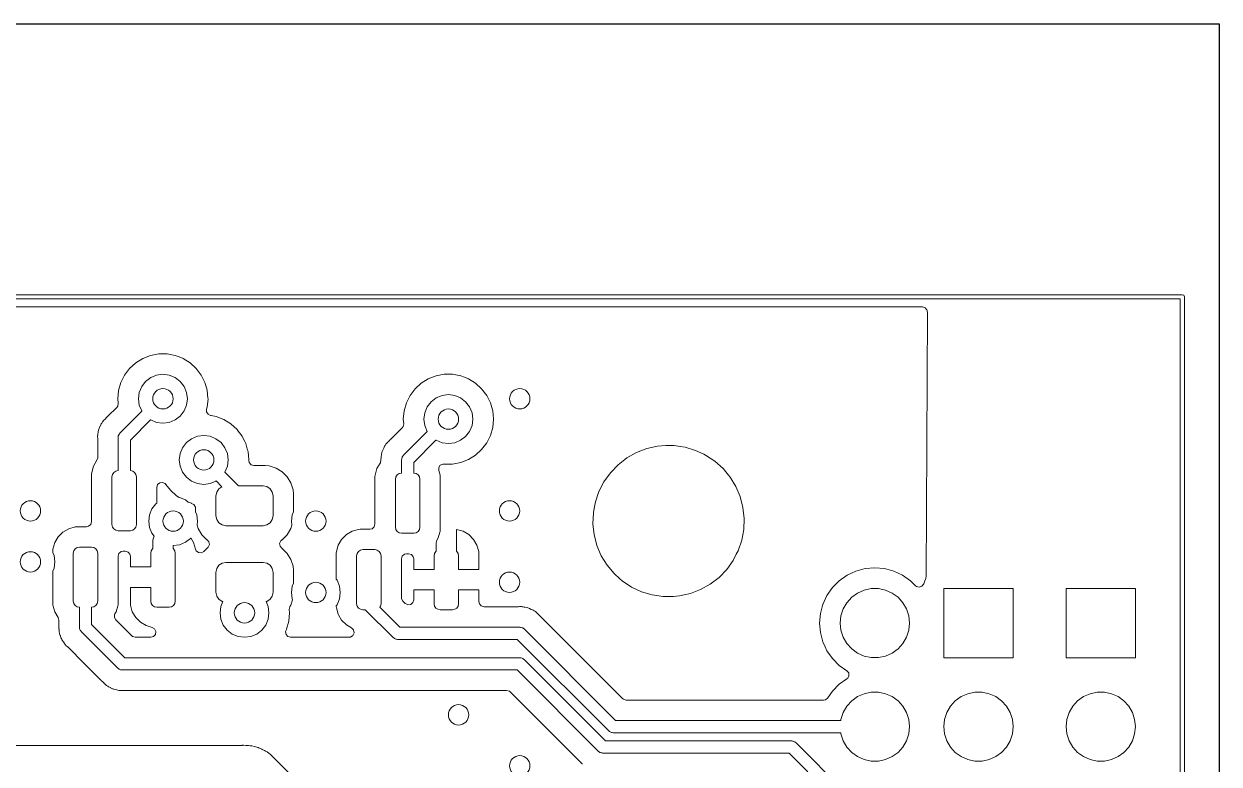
# Model space of a CAD drawing. Header units: millimetres. Extents: x 0 to 594, y 0 to 420.
# Drawn here: x 217.8 to 276.4, y 276.6 to 312.9 of the extents above; entities that cross this region are included whole.
import ezdxf

# ---------------------------------------------------------------- set-up
doc = ezdxf.new("R2010")
doc.units = ezdxf.units.MM
doc.linetypes.add('K5LT32768', pattern=[0])
picture_1 = doc.add_image_def('image1.png', size_in_pixel=(1000, 1000))

msp = doc.modelspace()

# ---------------------------------------------------------------- linework, layer by layer
at = {"color": 7, "linetype": 'K5LT32768', "lineweight": 18}
for p, q in [((104.6, 299.659), (274.6, 299.659)), ((274.6, 299.659), (274.67, 299.63)), ((274.67, 299.63), (274.7, 299.559)), ((274.5, 299.459), (104.7, 299.459)), ((145.348, 299.059), (261.851, 299.059)), ((261.851, 299.059), (261.985, 299.019)), ((261.985, 299.019), (262.076, 298.914)), ((274.5, 171.659), (274.5, 299.459)), ((274.7, 299.559), (274.7, 171.559)), ((262.099, 298.81), (262.039, 285.855)), ((262.076, 298.914), (262.099, 298.81)), ((223.995, 296.685), (223.615, 296.538)), ((224.396, 296.76), (223.995, 296.685)), ((224.804, 296.76), (224.396, 296.76)), ((225.205, 296.685), (224.804, 296.76)), ((225.395, 296.611), (225.205, 296.685)), ((223.268, 296.323), (222.966, 296.048)), ((223.614, 296.538), (223.268, 296.323)), ((225.585, 296.538), (225.395, 296.611)), ((225.932, 296.323), (225.585, 296.538)), ((226.233, 296.048), (225.932, 296.323)), ((222.72, 295.722), (222.539, 295.357)), ((222.966, 296.048), (222.72, 295.722)), ((223.751, 295.407), (224, 295.598)), ((224, 295.598), (224.289, 295.718)), ((224.289, 295.718), (224.6, 295.759)), ((224.6, 295.759), (224.91, 295.718)), ((224.91, 295.718), (225.2, 295.598)), ((225.2, 295.598), (225.448, 295.407)), ((226.479, 295.722), (226.233, 296.048)), ((226.661, 295.357), (226.479, 295.722)), ((237.614, 295.538), (237.268, 295.323)), ((237.995, 295.685), (237.615, 295.538)), ((238.396, 295.76), (237.995, 295.685)), ((238.804, 295.76), (238.396, 295.76)), ((239.205, 295.685), (238.804, 295.76)), ((239.395, 295.611), (239.205, 295.685)), ((239.585, 295.538), (239.395, 295.611)), ((239.932, 295.323), (239.585, 295.538)), ((222.427, 294.965), (222.389, 294.559)), ((222.539, 295.357), (222.427, 294.965)), ((223.441, 294.869), (223.561, 295.159)), ((223.561, 295.159), (223.751, 295.407)), ((225.448, 295.407), (225.639, 295.159)), ((225.639, 295.159), (225.759, 294.869)), ((226.749, 295.048), (226.661, 295.357)), ((226.773, 294.965), (226.749, 295.048)), ((226.808, 294.587), (226.773, 294.965)), ((236.966, 295.048), (236.72, 294.722)), ((237.268, 295.323), (236.966, 295.048)), ((240.233, 295.048), (239.932, 295.323)), ((240.479, 294.722), (240.233, 295.048)), ((222.41, 294.336), (222.383, 294.199)), ((222.389, 294.559), (222.41, 294.336)), ((223.4, 294.559), (223.441, 294.869)), ((223.441, 294.248), (223.4, 294.559)), ((225.759, 294.869), (225.8, 294.559)), ((225.8, 294.559), (225.759, 294.248)), ((226.773, 294.153), (226.81, 294.559)), ((226.81, 294.559), (226.808, 294.587)), ((236.539, 294.357), (236.427, 293.965)), ((236.72, 294.722), (236.539, 294.357)), ((237.561, 294.159), (237.751, 294.407)), ((237.751, 294.407), (238, 294.598)), ((238, 294.598), (238.289, 294.718)), ((238.289, 294.718), (238.6, 294.759)), ((238.6, 294.759), (238.91, 294.718)), ((238.91, 294.718), (239.2, 294.598)), ((239.2, 294.598), (239.448, 294.407)), ((239.448, 294.407), (239.639, 294.159)), ((240.513, 294.654), (240.479, 294.722)), ((240.642, 294.395), (240.513, 294.654)), ((240.661, 294.357), (240.642, 294.395)), ((240.758, 294.015), (240.661, 294.357)), ((222.338, 294.137), (221.901, 293.7)), ((222.383, 294.199), (222.338, 294.137)), ((222.488, 292.871), (223.567, 293.95)), ((223.561, 293.959), (223.441, 294.248)), ((223.567, 293.95), (223.561, 293.959)), ((225.639, 293.959), (225.448, 293.71)), ((225.759, 294.248), (225.639, 293.959)), ((226.74, 293.919), (226.742, 294.047)), ((226.811, 293.799), (226.74, 293.919)), ((226.742, 294.047), (226.773, 294.153)), ((226.935, 293.735), (226.811, 293.799)), ((226.966, 293.729), (226.935, 293.735)), ((227.205, 293.685), (226.966, 293.729)), ((236.427, 293.965), (236.389, 293.559)), ((237.4, 293.559), (237.441, 293.869)), ((237.441, 293.869), (237.561, 294.159)), ((239.639, 294.159), (239.759, 293.869)), ((239.759, 293.869), (239.8, 293.559)), ((240.773, 293.965), (240.758, 294.015)), ((240.809, 293.572), (240.773, 293.965)), ((221.481, 293.142), (221.47, 293.1)), ((221.527, 293.227), (221.481, 293.142)), ((221.532, 293.237), (221.527, 293.227)), ((221.571, 293.326), (221.532, 293.237)), ((221.597, 293.36), (221.571, 293.326)), ((221.618, 293.392), (221.597, 293.36)), ((221.639, 293.43), (221.618, 293.392)), ((221.705, 293.5), (221.639, 293.43)), ((221.713, 293.509), (221.705, 293.5)), ((221.722, 293.521), (221.713, 293.509)), ((221.744, 293.543), (221.722, 293.521)), ((221.765, 293.564), (221.744, 293.543)), ((221.831, 293.634), (221.765, 293.564)), ((221.864, 293.669), (221.831, 293.634)), ((221.876, 293.679), (221.864, 293.669)), ((221.901, 293.7), (221.876, 293.68)), ((221.876, 293.68), (221.876, 293.679)), ((223.991, 293.526), (223, 292.535)), ((224, 293.52), (223.991, 293.526)), ((224.289, 293.4), (224, 293.52)), ((224.6, 293.359), (224.289, 293.4)), ((224.91, 293.4), (224.6, 293.359)), ((225.2, 293.52), (224.91, 293.4)), ((225.448, 293.71), (225.2, 293.52)), ((227.585, 293.538), (227.205, 293.685)), ((227.932, 293.323), (227.585, 293.538)), ((228.233, 293.048), (227.932, 293.323)), ((236.338, 293.137), (235.801, 292.6)), ((236.383, 293.199), (236.338, 293.137)), ((236.41, 293.336), (236.383, 293.199)), ((236.389, 293.559), (236.41, 293.336)), ((237.441, 293.248), (237.4, 293.559)), ((237.561, 292.959), (237.441, 293.248)), ((239.759, 293.248), (239.639, 292.959)), ((239.8, 293.559), (239.759, 293.248)), ((240.661, 292.76), (240.773, 293.153)), ((240.773, 293.153), (240.81, 293.559)), ((240.81, 293.559), (240.809, 293.572)), ((221.396, 292.742), (221.389, 292.7)), ((221.389, 292.7), (221.398, 292.603)), ((221.399, 292.781), (221.396, 292.742)), ((221.398, 292.603), (221.399, 292.592)), ((221.423, 292.917), (221.399, 292.823)), ((221.399, 292.823), (221.399, 292.781)), ((221.399, 292.592), (221.399, 291.665)), ((221.425, 292.929), (221.423, 292.917)), ((221.441, 293.025), (221.425, 292.929)), ((221.457, 293.064), (221.441, 293.025)), ((221.47, 293.1), (221.457, 293.064)), ((222.4, 292.659), (222.41, 292.697)), ((222.4, 291.034), (222.4, 292.659)), ((222.41, 292.736), (222.43, 292.771)), ((222.41, 292.697), (222.41, 292.736)), ((222.43, 292.771), (222.44, 292.809)), ((222.44, 292.809), (222.468, 292.837)), ((222.468, 292.837), (222.488, 292.871)), ((225.751, 292.407), (226, 292.598)), ((226, 292.598), (226.289, 292.718)), ((226.289, 292.718), (226.6, 292.759)), ((226.6, 292.759), (226.91, 292.718)), ((226.91, 292.718), (227.2, 292.598)), ((227.2, 292.598), (227.448, 292.407)), ((228.288, 292.975), (228.233, 293.048)), ((228.479, 292.722), (228.288, 292.975)), ((228.55, 292.58), (228.479, 292.722)), ((228.608, 292.464), (228.55, 292.58)), ((235.764, 292.569), (235.715, 292.517)), ((235.776, 292.579), (235.764, 292.569)), ((235.801, 292.6), (235.776, 292.58)), ((235.776, 292.58), (235.776, 292.579)), ((236.388, 291.771), (237.567, 292.95)), ((237.567, 292.95), (237.561, 292.959)), ((239.448, 292.71), (239.2, 292.52)), ((239.639, 292.959), (239.448, 292.71)), ((240.479, 292.395), (240.661, 292.76)), ((223, 292.535), (223, 291.034)), ((225.441, 291.869), (225.561, 292.159)), ((225.561, 292.159), (225.751, 292.407)), ((227.448, 292.407), (227.639, 292.159)), ((227.639, 292.159), (227.759, 291.869)), ((228.661, 292.357), (228.608, 292.464)), ((228.751, 292.042), (228.661, 292.357)), ((228.773, 291.965), (228.751, 292.042)), ((228.81, 291.559), (228.773, 291.965)), ((235.357, 291.964), (235.341, 291.925)), ((235.37, 292), (235.357, 291.964)), ((235.381, 292.042), (235.37, 292)), ((235.427, 292.127), (235.381, 292.042)), ((235.432, 292.137), (235.427, 292.127)), ((235.471, 292.226), (235.432, 292.137)), ((235.497, 292.26), (235.471, 292.226)), ((235.518, 292.292), (235.497, 292.26)), ((235.539, 292.33), (235.518, 292.292)), ((235.605, 292.4), (235.539, 292.33)), ((235.613, 292.409), (235.605, 292.4)), ((235.622, 292.421), (235.613, 292.409)), ((235.644, 292.443), (235.622, 292.421)), ((235.665, 292.464), (235.644, 292.443)), ((235.715, 292.517), (235.665, 292.464)), ((237.991, 292.526), (236.9, 291.435)), ((238, 292.52), (237.991, 292.526)), ((238.289, 292.4), (238, 292.52)), ((238.6, 292.359), (238.289, 292.4)), ((238.91, 292.4), (238.6, 292.359)), ((239.2, 292.52), (238.91, 292.4)), ((239.932, 291.795), (240.233, 292.07)), ((240.233, 292.07), (240.479, 292.395)), ((248.331, 292.112), (247.825, 291.919)), ((248.859, 292.23), (248.331, 292.112)), ((249.265, 292.26), (248.859, 292.23)), ((249.671, 292.26), (249.265, 292.26)), ((249.975, 292.215), (249.671, 292.26)), ((250.207, 292.181), (249.975, 292.215)), ((250.725, 292.025), (250.207, 292.181)), ((251.135, 291.833), (250.725, 292.025)), ((221.364, 291.539), (221.196, 291.255)), ((221.399, 291.665), (221.364, 291.539)), ((225.4, 291.559), (225.441, 291.869)), ((225.441, 291.248), (225.4, 291.559)), ((227.759, 291.869), (227.8, 291.559)), ((227.8, 291.559), (227.759, 291.248)), ((228.81, 291.556), (228.81, 291.559)), ((228.81, 291.554), (228.81, 291.556)), ((228.81, 291.547), (228.81, 291.554)), ((228.811, 291.547), (228.81, 291.547)), ((228.831, 291.43), (228.811, 291.547)), ((228.923, 291.324), (228.831, 291.43)), ((235.26, 291.406), (235.096, 291.13)), ((235.267, 291.419), (235.26, 291.406)), ((235.293, 291.556), (235.267, 291.419)), ((235.296, 291.642), (235.289, 291.6)), ((235.289, 291.6), (235.293, 291.556)), ((235.299, 291.681), (235.296, 291.642)), ((235.323, 291.817), (235.299, 291.723)), ((235.299, 291.723), (235.299, 291.681)), ((235.325, 291.829), (235.323, 291.817)), ((235.341, 291.925), (235.325, 291.829)), ((236.3, 291.559), (236.31, 291.597)), ((236.3, 290.909), (236.3, 291.559)), ((236.31, 291.636), (236.33, 291.671)), ((236.31, 291.597), (236.31, 291.636)), ((236.33, 291.671), (236.34, 291.709)), ((236.34, 291.709), (236.368, 291.737)), ((236.368, 291.737), (236.388, 291.771)), ((236.9, 291.435), (236.9, 290.909)), ((238.804, 291.358), (239.205, 291.433)), ((239.205, 291.433), (239.585, 291.58)), ((239.585, 291.58), (239.932, 291.795)), ((247.257, 291.58), (246.923, 291.323)), ((247.352, 291.654), (247.257, 291.58)), ((247.825, 291.919), (247.352, 291.654)), ((251.216, 291.795), (251.135, 291.833)), ((251.668, 291.496), (251.216, 291.795)), ((252.071, 291.134), (251.668, 291.496)), ((221.105, 290.939), (221.099, 290.865)), ((221.099, 290.865), (221.099, 288.533)), ((221.196, 291.255), (221.105, 290.939)), ((222.1, 290.734), (222.123, 290.849)), ((222.123, 290.849), (222.188, 290.946)), ((222.188, 290.946), (222.285, 291.011)), ((222.285, 291.011), (222.4, 291.034)), ((223, 291.034), (223.115, 291.011)), ((223.115, 291.011), (223.212, 290.946)), ((223.212, 290.946), (223.277, 290.849)), ((223.277, 290.849), (223.3, 290.734)), ((225.561, 290.959), (225.441, 291.248)), ((225.751, 290.71), (225.561, 290.959)), ((227.639, 290.959), (227.633, 290.95)), ((227.633, 290.95), (228.299, 290.284)), ((227.759, 291.248), (227.639, 290.959)), ((229.057, 291.285), (228.923, 291.324)), ((229.611, 291.285), (229.057, 291.285)), ((229.815, 291.264), (229.611, 291.285)), ((230.096, 291.171), (229.815, 291.264)), ((230.146, 291.155), (230.096, 291.171)), ((230.442, 290.972), (230.146, 291.155)), ((230.688, 290.726), (230.442, 290.972)), ((235.005, 290.814), (234.999, 290.74)), ((235.096, 291.13), (235.005, 290.814)), ((236.023, 290.724), (236.088, 290.821)), ((236.088, 290.821), (236.185, 290.886)), ((236.185, 290.886), (236.3, 290.909)), ((236.9, 290.909), (237.015, 290.886)), ((237.015, 290.886), (237.112, 290.821)), ((237.112, 290.821), (237.177, 290.724)), ((238.129, 291.182), (238.205, 291.299)), ((238.129, 291.042), (238.129, 291.182)), ((238.195, 290.814), (238.129, 291.042)), ((238.2, 290.753), (238.195, 290.814)), ((238.205, 291.299), (238.332, 291.357)), ((238.332, 291.357), (238.39, 291.358)), ((238.39, 291.358), (238.396, 291.358)), ((238.396, 291.358), (238.804, 291.358)), ((246.547, 290.933), (246.232, 290.492)), ((246.923, 291.323), (246.547, 290.933)), ((252.338, 290.814), (252.071, 291.134)), ((252.418, 290.718), (252.338, 290.814)), ((222.1, 288.384), (222.1, 290.734)), ((223.3, 290.734), (223.3, 288.384)), ((224.301, 290.211), (224.34, 290.345)), ((224.301, 289.445), (224.301, 290.211)), ((224.34, 290.345), (224.446, 290.437)), ((224.446, 290.437), (224.584, 290.456)), ((224.584, 290.456), (224.711, 290.398)), ((224.711, 290.398), (224.747, 290.36)), ((224.747, 290.36), (224.966, 290.07)), ((226, 290.52), (225.751, 290.71)), ((226.289, 290.4), (226, 290.52)), ((226.6, 290.359), (226.289, 290.4)), ((226.91, 290.4), (226.6, 290.359)), ((227.2, 290.52), (226.91, 290.4)), ((227.208, 290.526), (227.2, 290.52)), ((227.493, 290.241), (227.208, 290.526)), ((227.343, 290.141), (227.493, 290.241)), ((228.299, 290.284), (229.512, 290.284)), ((229.512, 290.284), (229.699, 290.247)), ((229.699, 290.247), (229.857, 290.141)), ((230.87, 290.43), (230.688, 290.726)), ((230.98, 290.099), (230.871, 290.43)), ((234.999, 290.74), (234.999, 288.408)), ((236, 290.609), (236.023, 290.724)), ((236, 288.259), (236, 290.609)), ((237.177, 290.724), (237.2, 290.609)), ((237.2, 290.609), (237.2, 288.259)), ((238.201, 290.74), (238.2, 290.753)), ((238.201, 288.423), (238.201, 290.74)), ((246.232, 290.492), (245.984, 290.01)), ((252.7, 290.256), (252.418, 290.718)), ((252.912, 289.757), (252.7, 290.256)), ((224.966, 290.07), (225.268, 289.795)), ((225.268, 289.795), (225.387, 289.721)), ((225.387, 289.721), (225.41, 289.718)), ((225.41, 289.718), (225.7, 289.598)), ((227.2, 289.796), (227.237, 289.983)), ((227.2, 288.821), (227.2, 289.796)), ((227.237, 289.983), (227.343, 290.141)), ((229.857, 290.141), (229.963, 289.983)), ((229.963, 289.983), (230, 289.796)), ((230, 289.796), (230, 288.821)), ((231.001, 289.896), (230.98, 290.099)), ((231.001, 289.015), (231.001, 289.896)), ((245.984, 290.01), (245.81, 289.497)), ((253.049, 289.233), (252.912, 289.757)), ((223.941, 288.869), (224.061, 289.159)), ((224.061, 289.159), (224.251, 289.407)), ((224.251, 289.407), (224.301, 289.445)), ((225.7, 289.598), (225.834, 289.495)), ((225.834, 289.495), (225.995, 289.433)), ((225.995, 289.433), (225.996, 289.433)), ((225.996, 289.433), (225.997, 289.432)), ((225.997, 289.432), (226.006, 289.43)), ((226.006, 289.43), (226.005, 289.428)), ((226.005, 289.428), (226.121, 289.369)), ((226.121, 289.369), (226.191, 289.249)), ((226.191, 289.249), (226.199, 289.189)), ((226.199, 289.189), (226.199, 289.015)), ((245.78, 289.339), (245.718, 289)), ((245.81, 289.497), (245.78, 289.339)), ((253.108, 288.694), (253.049, 289.233)), ((221.099, 288.533), (221.059, 288.399)), ((223.9, 288.559), (223.941, 288.869)), ((223.941, 288.248), (223.9, 288.559)), ((226.199, 289.015), (226.259, 288.869)), ((226.259, 288.869), (226.3, 288.559)), ((226.3, 288.559), (226.273, 288.357)), ((227.237, 288.635), (227.2, 288.821)), ((227.343, 288.477), (227.237, 288.635)), ((227.501, 288.371), (227.343, 288.477)), ((229.857, 288.477), (229.699, 288.371)), ((229.963, 288.635), (229.857, 288.477)), ((230, 288.821), (229.963, 288.635)), ((230.9, 288.559), (230.941, 288.869)), ((230.926, 288.357), (230.9, 288.559)), ((230.941, 288.869), (231.001, 289.015)), ((245.711, 288.965), (245.691, 288.423)), ((245.718, 289), (245.711, 288.965)), ((253.088, 288.153), (253.108, 288.694)), ((219.696, 288.02), (219.464, 287.788)), ((219.979, 288.187), (219.696, 288.02)), ((220.295, 288.279), (219.979, 288.187)), ((220.368, 288.285), (220.295, 288.279)), ((220.851, 288.285), (220.368, 288.285)), ((220.954, 288.307), (220.851, 288.285)), ((221.059, 288.399), (220.954, 288.307)), ((222.123, 288.269), (222.1, 288.384)), ((222.188, 288.172), (222.123, 288.269)), ((222.285, 288.107), (222.188, 288.172)), ((222.4, 288.084), (222.285, 288.107)), ((223, 288.084), (222.4, 288.084)), ((223.115, 288.107), (223, 288.084)), ((223.212, 288.172), (223.115, 288.107)), ((223.277, 288.269), (223.212, 288.172)), ((223.3, 288.384), (223.277, 288.269)), ((224.061, 287.959), (223.941, 288.248)), ((224.173, 287.812), (224.061, 287.959)), ((226.273, 288.357), (226.329, 288.188)), ((226.329, 288.188), (226.512, 287.892)), ((226.512, 287.892), (226.758, 287.646)), ((227.687, 288.334), (227.501, 288.371)), ((229.512, 288.334), (227.687, 288.334)), ((229.699, 288.371), (229.512, 288.334)), ((230.442, 287.646), (230.688, 287.892)), ((230.688, 287.892), (230.871, 288.188)), ((230.871, 288.188), (230.926, 288.357)), ((233.596, 287.895), (233.364, 287.663)), ((233.879, 288.062), (233.596, 287.895)), ((234.195, 288.154), (233.879, 288.062)), ((234.268, 288.16), (234.195, 288.154)), ((234.751, 288.16), (234.268, 288.16)), ((234.854, 288.182), (234.751, 288.16)), ((234.959, 288.274), (234.854, 288.182)), ((234.999, 288.408), (234.959, 288.274)), ((236.023, 288.144), (236, 288.259)), ((236.088, 288.047), (236.023, 288.144)), ((236.185, 287.982), (236.088, 288.047)), ((236.3, 287.959), (236.185, 287.982)), ((236.9, 287.959), (236.3, 287.959)), ((237.015, 287.982), (236.9, 287.959)), ((237.112, 288.047), (237.015, 287.982)), ((237.177, 288.144), (237.112, 288.047)), ((237.2, 288.259), (237.177, 288.144)), ((238.103, 287.738), (238.185, 288.019)), ((238.185, 288.019), (238.195, 288.054)), ((238.195, 288.054), (238.196, 288.062)), ((238.196, 288.062), (238.201, 288.127)), ((238.201, 288.153), (238.201, 288.423)), ((238.201, 288.127), (238.201, 288.153)), ((239.005, 288.153), (239, 288.153)), ((239, 288.153), (239, 287.079)), ((239.32, 288.061), (239.005, 288.153)), ((239.603, 287.894), (239.32, 288.061)), ((239.835, 287.662), (239.603, 287.894)), ((245.691, 288.423), (245.751, 287.885)), ((245.751, 287.885), (245.883, 287.379)), ((252.99, 287.62), (253.088, 288.153)), ((219.296, 287.505), (219.205, 287.189)), ((219.464, 287.788), (219.296, 287.505)), ((220.385, 287.261), (220.5, 287.284)), ((220.5, 287.284), (221.1, 287.284)), ((221.1, 287.284), (221.215, 287.261)), ((224.1, 287.62), (224.134, 287.746)), ((224.1, 287.204), (224.1, 287.62)), ((224.134, 287.746), (224.173, 287.812)), ((225.41, 287.4), (225.1, 287.359)), ((225.1, 287.359), (225.1, 287.204)), ((225.7, 287.52), (225.41, 287.4)), ((225.948, 287.71), (225.7, 287.52)), ((225.966, 287.734), (225.948, 287.71)), ((226.102, 287.504), (225.966, 287.734)), ((226.196, 287.18), (226.102, 287.504)), ((226.758, 287.646), (226.759, 287.645)), ((226.759, 287.645), (226.76, 287.644)), ((226.76, 287.644), (226.769, 287.637)), ((226.769, 287.637), (226.768, 287.635)), ((226.768, 287.635), (226.853, 287.541)), ((226.819, 287.275), (226.769, 287.231)), ((226.875, 287.403), (226.819, 287.275)), ((226.853, 287.541), (226.875, 287.403)), ((230.324, 287.465), (230.38, 287.593)), ((230.347, 287.327), (230.324, 287.465)), ((230.432, 287.232), (230.347, 287.327)), ((230.38, 287.593), (230.431, 287.637)), ((230.43, 287.637), (230.437, 287.642)), ((230.431, 287.637), (230.43, 287.637)), ((230.437, 287.642), (230.44, 287.645)), ((230.44, 287.645), (230.442, 287.646)), ((233.196, 287.38), (233.105, 287.064)), ((233.364, 287.663), (233.196, 287.38)), ((238, 287.495), (238.034, 287.621)), ((238, 287.079), (238, 287.495)), ((238.034, 287.621), (238.103, 287.738)), ((240.002, 287.379), (239.835, 287.662)), ((240.094, 287.064), (240.002, 287.379)), ((245.883, 287.379), (245.888, 287.361)), ((245.888, 287.361), (246.1, 286.862)), ((252.815, 287.107), (252.99, 287.62)), ((219.205, 287.189), (219.199, 287.115)), ((219.199, 287.115), (219.199, 287.015)), ((219.199, 287.015), (219.259, 286.869)), ((219.259, 286.869), (219.3, 286.559)), ((220.2, 286.984), (220.223, 287.099)), ((220.2, 284.634), (220.2, 286.984)), ((220.223, 287.099), (220.288, 287.196)), ((220.288, 287.196), (220.385, 287.261)), ((221.215, 287.261), (221.312, 287.196)), ((221.312, 287.196), (221.377, 287.099)), ((221.377, 287.099), (221.4, 286.984)), ((221.4, 286.984), (221.4, 284.634)), ((222.401, 286.835), (222.44, 286.969)), ((222.401, 284.502), (222.401, 286.835)), ((222.44, 286.969), (222.546, 287.06)), ((222.546, 287.06), (222.649, 287.083)), ((222.649, 287.083), (222.752, 287.083)), ((222.752, 287.083), (222.886, 287.043)), ((222.886, 287.043), (222.977, 286.938)), ((222.977, 286.938), (223, 286.835)), ((223, 286.835), (223, 286.309)), ((224, 286.984), (224.023, 287.099)), ((224, 286.309), (224, 286.984)), ((224.023, 287.099), (224.088, 287.196)), ((224.088, 287.196), (224.1, 287.204)), ((225.1, 287.204), (225.112, 287.196)), ((225.112, 287.196), (225.177, 287.099)), ((225.177, 287.099), (225.2, 286.984)), ((225.2, 286.984), (225.2, 284.634)), ((226.236, 287.101), (226.196, 287.18)), ((226.348, 287.017), (226.236, 287.101)), ((226.487, 287.007), (226.348, 287.017)), ((226.61, 287.074), (226.487, 287.007)), ((226.758, 287.222), (226.61, 287.074)), ((226.759, 287.223), (226.758, 287.222)), ((226.762, 287.226), (226.759, 287.223)), ((226.769, 287.231), (226.762, 287.226)), ((226.769, 287.231), (226.769, 287.231)), ((230.43, 287.231), (230.432, 287.232)), ((230.44, 287.224), (230.43, 287.231)), ((230.44, 287.223), (230.44, 287.224)), ((230.442, 287.222), (230.44, 287.223)), ((230.688, 286.976), (230.442, 287.222)), ((230.87, 286.68), (230.688, 286.976)), ((230.98, 286.349), (230.871, 286.68)), ((233.105, 287.064), (233.099, 286.99)), ((233.099, 286.99), (233.099, 285.711)), ((234.1, 286.859), (234.123, 286.974)), ((234.1, 284.509), (234.1, 286.859)), ((234.123, 286.974), (234.188, 287.071)), ((234.188, 287.071), (234.285, 287.136)), ((234.285, 287.136), (234.4, 287.159)), ((234.4, 287.159), (235, 287.159)), ((235, 287.159), (235.115, 287.136)), ((235.115, 287.136), (235.212, 287.071)), ((235.212, 287.071), (235.277, 286.974)), ((235.277, 286.974), (235.3, 286.859)), ((235.3, 286.859), (235.3, 284.509)), ((236.301, 286.71), (236.34, 286.844)), ((236.301, 284.8), (236.301, 286.71)), ((236.34, 286.844), (236.446, 286.935)), ((236.446, 286.935), (236.549, 286.958)), ((236.549, 286.958), (236.652, 286.958)), ((236.652, 286.958), (236.786, 286.918)), ((236.786, 286.918), (236.877, 286.813)), ((236.877, 286.813), (236.9, 286.71)), ((236.9, 286.71), (236.9, 286.184)), ((237.9, 286.859), (237.923, 286.974)), ((237.9, 286.184), (237.9, 286.859)), ((237.923, 286.974), (237.988, 287.071)), ((237.988, 287.071), (238, 287.079)), ((239, 287.079), (239.012, 287.071)), ((239.012, 287.071), (239.077, 286.974)), ((239.077, 286.974), (239.1, 286.859)), ((239.1, 286.859), (239.1, 286.184)), ((240.1, 286.99), (240.094, 287.064)), ((240.1, 286.184), (240.1, 286.99)), ((246.1, 286.862), (246.382, 286.4)), ((252.567, 286.626), (252.724, 286.93)), ((252.724, 286.93), (252.815, 287.107)), ((219.259, 286.248), (219.199, 286.103)), ((219.199, 286.103), (219.199, 284.502)), ((219.3, 286.559), (219.259, 286.248)), ((223, 286.309), (224, 286.309)), ((227.2, 286.046), (227.237, 286.233)), ((227.237, 286.233), (227.343, 286.391)), ((227.343, 286.391), (227.501, 286.497)), ((227.501, 286.497), (227.687, 286.534)), ((227.687, 286.534), (229.512, 286.534)), ((229.512, 286.534), (229.699, 286.497)), ((229.699, 286.497), (229.857, 286.391)), ((229.857, 286.391), (229.963, 286.233)), ((229.963, 286.233), (230, 286.046)), ((231.001, 286.146), (230.98, 286.349)), ((231.001, 285.515), (231.001, 286.146)), ((236.9, 286.184), (237.9, 286.184)), ((239.1, 286.184), (240.1, 286.184)), ((246.382, 286.4), (246.728, 285.983)), ((251.876, 285.795), (252.252, 286.185)), ((252.252, 286.185), (252.567, 286.626)), ((258.592, 286.107), (258.164, 285.907)), ((259.049, 286.229), (258.592, 286.107)), ((259.52, 286.27), (259.049, 286.229)), ((259.991, 286.229), (259.52, 286.27)), ((260.447, 286.107), (259.991, 286.229)), ((260.875, 285.907), (260.447, 286.107)), ((227.2, 285.071), (227.2, 286.046)), ((230, 286.046), (230, 285.071)), ((230.941, 285.369), (231.001, 285.515)), ((233.099, 285.711), (233.139, 285.659)), ((233.139, 285.659), (233.259, 285.369)), ((246.728, 285.983), (247.018, 285.723)), ((247.018, 285.723), (247.132, 285.622)), ((247.132, 285.622), (247.584, 285.323)), ((251.447, 285.464), (251.876, 285.795)), ((257.777, 285.636), (257.443, 285.302)), ((258.164, 285.907), (257.777, 285.636)), ((261.263, 285.636), (260.875, 285.907)), ((261.506, 285.392), (261.263, 285.636)), ((261.972, 285.636), (261.914, 285.481)), ((262.012, 285.743), (261.972, 285.636)), ((262.018, 285.76), (262.012, 285.743)), ((262.039, 285.855), (262.015, 285.761)), ((262.015, 285.761), (262.018, 285.76)), ((224, 285.309), (223, 285.309)), ((223, 285.309), (223, 284.503)), ((224, 284.634), (224, 285.309)), ((227.237, 284.885), (227.2, 285.071)), ((230, 285.071), (229.963, 284.885)), ((230.9, 285.059), (230.941, 285.369)), ((230.941, 284.748), (230.9, 285.059)), ((233.259, 285.369), (233.3, 285.059)), ((233.3, 285.059), (233.259, 284.748)), ((237.9, 285.184), (236.9, 285.184)), ((236.9, 285.184), (236.9, 284.697)), ((237.9, 284.509), (237.9, 285.184)), ((240.1, 285.184), (239.1, 285.184)), ((239.1, 285.184), (239.1, 284.509)), ((240.1, 284.608), (240.1, 285.184)), ((247.584, 285.323), (248.074, 285.093)), ((248.074, 285.093), (248.593, 284.937)), ((248.593, 284.937), (249.129, 284.858)), ((249.94, 284.887), (250.165, 284.938)), ((250.165, 284.938), (250.469, 285.005)), ((250.469, 285.005), (250.975, 285.199)), ((250.975, 285.199), (251.447, 285.464)), ((257.443, 285.302), (257.172, 284.914)), ((258.382, 284.822), (258.67, 285.031)), ((258.67, 285.031), (258.994, 285.176)), ((258.994, 285.176), (259.342, 285.25)), ((259.342, 285.25), (259.697, 285.25)), ((259.697, 285.25), (260.045, 285.176)), ((260.045, 285.176), (260.37, 285.031)), ((260.37, 285.031), (260.657, 284.822)), ((261.563, 285.35), (261.506, 285.392)), ((261.699, 285.32), (261.563, 285.35)), ((261.83, 285.369), (261.699, 285.32)), ((261.914, 285.481), (261.83, 285.369)), ((262.9, 281.859), (262.9, 285.259)), ((262.9, 285.259), (266.3, 285.259)), ((266.3, 285.259), (266.3, 281.859)), ((268.9, 281.859), (268.9, 285.259)), ((268.9, 285.259), (272.3, 285.259)), ((272.3, 285.259), (272.3, 281.859)), ((219.199, 284.502), (219.205, 284.429)), ((219.205, 284.429), (219.296, 284.113)), ((220.223, 284.519), (220.2, 284.634)), ((220.288, 284.422), (220.223, 284.519)), ((220.385, 284.357), (220.288, 284.422)), ((220.5, 284.334), (220.385, 284.357)), ((221.215, 284.357), (221.1, 284.334)), ((221.312, 284.422), (221.215, 284.357)), ((221.377, 284.519), (221.312, 284.422)), ((221.4, 284.634), (221.377, 284.519)), ((222.303, 284.113), (222.388, 284.405)), ((222.388, 284.405), (222.395, 284.429)), ((222.395, 284.429), (222.396, 284.438)), ((222.396, 284.438), (222.4, 284.486)), ((222.4, 284.486), (222.401, 284.502)), ((223, 284.503), (223.006, 284.429)), ((223.006, 284.429), (223.097, 284.113)), ((224.023, 284.519), (224, 284.634)), ((224.088, 284.422), (224.023, 284.519)), ((224.185, 284.357), (224.088, 284.422)), ((224.3, 284.334), (224.185, 284.357)), ((225.015, 284.357), (224.9, 284.334)), ((225.112, 284.422), (225.015, 284.357)), ((225.177, 284.519), (225.112, 284.422)), ((225.2, 284.634), (225.177, 284.519)), ((227.343, 284.727), (227.237, 284.885)), ((227.501, 284.621), (227.343, 284.727)), ((227.4, 284.059), (227.441, 284.369)), ((227.441, 284.369), (227.541, 284.613)), ((227.541, 284.613), (227.501, 284.621)), ((229.699, 284.621), (229.658, 284.613)), ((229.658, 284.613), (229.759, 284.369)), ((229.857, 284.727), (229.699, 284.621)), ((229.759, 284.369), (229.8, 284.059)), ((229.963, 284.885), (229.857, 284.727)), ((230.795, 284.221), (230.822, 284.358)), ((230.822, 284.358), (230.831, 284.374)), ((230.831, 284.374), (230.871, 284.438)), ((230.871, 284.438), (230.959, 284.704)), ((230.959, 284.704), (230.941, 284.748)), ((233.139, 284.459), (233.099, 284.406)), ((233.099, 284.406), (233.099, 284.377)), ((233.099, 284.377), (233.105, 284.304)), ((233.259, 284.748), (233.139, 284.459)), ((234.123, 284.394), (234.1, 284.509)), ((234.188, 284.297), (234.123, 284.394)), ((235.277, 284.394), (235.242, 284.341)), ((235.242, 284.341), (236.224, 283.359)), ((235.3, 284.509), (235.277, 284.394)), ((236.306, 284.748), (236.301, 284.8)), ((236.373, 284.625), (236.306, 284.748)), ((236.476, 284.522), (236.373, 284.625)), ((236.489, 284.51), (236.476, 284.522)), ((236.616, 284.452), (236.489, 284.51)), ((236.755, 284.472), (236.616, 284.452)), ((236.86, 284.563), (236.755, 284.472)), ((236.9, 284.697), (236.86, 284.563)), ((237.923, 284.394), (237.9, 284.509)), ((237.988, 284.297), (237.923, 284.394)), ((239.077, 284.394), (239.012, 284.297)), ((239.1, 284.509), (239.077, 284.394)), ((240.122, 284.505), (240.1, 284.608)), ((240.214, 284.399), (240.122, 284.505)), ((240.348, 284.36), (240.214, 284.399)), ((241.592, 284.36), (240.348, 284.36)), ((241.6, 284.359), (241.592, 284.36)), ((241.607, 284.36), (241.6, 284.359)), ((242.033, 284.36), (241.607, 284.36)), ((242.044, 284.36), (242.033, 284.36)), ((242.093, 284.365), (242.044, 284.36)), ((242.141, 284.37), (242.093, 284.365)), ((242.183, 284.363), (242.141, 284.37)), ((242.222, 284.36), (242.183, 284.363)), ((242.264, 284.36), (242.222, 284.36)), ((242.325, 284.344), (242.264, 284.36)), ((242.358, 284.336), (242.325, 284.344)), ((242.37, 284.333), (242.358, 284.336)), ((249.129, 284.858), (249.535, 284.858)), ((249.535, 284.858), (249.638, 284.865)), ((249.638, 284.865), (249.94, 284.887)), ((256.972, 284.486), (256.85, 284.03)), ((256.98, 284.503), (256.972, 284.486)), ((257.029, 284.608), (256.98, 284.503)), ((257.172, 284.914), (257.029, 284.608)), ((257.967, 284.25), (258.144, 284.558)), ((258.144, 284.558), (258.382, 284.822)), ((260.657, 284.822), (260.895, 284.558)), ((260.895, 284.558), (261.073, 284.25)), ((219.296, 284.113), (219.459, 283.837)), ((219.459, 283.837), (219.464, 283.829)), ((219.464, 283.829), (219.499, 283.703)), ((220.5, 283.359), (220.5, 284.334)), ((221.1, 284.334), (221.1, 283.483)), ((222.217, 283.837), (222.227, 283.977)), ((222.284, 283.714), (222.217, 283.837)), ((222.227, 283.977), (222.246, 284.016)), ((222.246, 284.016), (222.303, 284.113)), ((223.097, 284.113), (223.264, 283.831)), ((223.264, 283.831), (223.497, 283.598)), ((224.9, 284.334), (224.3, 284.334)), ((227.441, 283.748), (227.4, 284.059)), ((227.561, 283.459), (227.441, 283.748)), ((229.759, 283.748), (229.639, 283.459)), ((229.8, 284.059), (229.759, 283.748)), ((230.773, 283.653), (230.81, 284.059)), ((230.81, 284.059), (230.795, 284.221)), ((233.105, 284.304), (233.196, 283.988)), ((233.196, 283.988), (233.214, 283.958)), ((233.214, 283.958), (233.364, 283.705)), ((234.285, 284.232), (234.188, 284.297)), ((234.4, 284.209), (234.285, 284.232)), ((234.526, 284.209), (234.4, 284.209)), ((235.888, 282.847), (234.526, 284.209)), ((238.085, 284.232), (237.988, 284.297)), ((238.2, 284.209), (238.085, 284.232)), ((238.8, 284.209), (238.2, 284.209)), ((238.915, 284.232), (238.8, 284.209)), ((239.012, 284.297), (238.915, 284.232)), ((242.466, 284.318), (242.37, 284.333)), ((242.505, 284.301), (242.466, 284.318)), ((242.541, 284.289), (242.505, 284.301)), ((242.583, 284.278), (242.541, 284.289)), ((242.668, 284.231), (242.583, 284.278)), ((242.678, 284.226), (242.668, 284.231)), ((242.72, 284.208), (242.678, 284.226)), ((242.767, 284.188), (242.72, 284.208)), ((242.801, 284.162), (242.767, 284.188)), ((242.833, 284.14), (242.801, 284.162)), ((242.871, 284.12), (242.833, 284.14)), ((242.941, 284.053), (242.871, 284.12)), ((242.95, 284.046), (242.941, 284.053)), ((242.962, 284.037), (242.95, 284.046)), ((243.005, 283.993), (242.962, 284.037)), ((243.11, 283.895), (243.005, 283.993)), ((243.12, 283.883), (243.11, 283.895)), ((243.121, 283.883), (243.12, 283.883)), ((243.141, 283.858), (243.121, 283.883)), ((247.146, 279.852), (243.141, 283.858)), ((256.85, 284.03), (256.808, 283.559)), ((257.82, 283.559), (257.857, 283.912)), ((257.857, 283.912), (257.967, 284.25)), ((261.073, 284.25), (261.183, 283.912)), ((261.183, 283.912), (261.22, 283.559)), ((219.496, 283.498), (219.494, 283.482)), ((219.494, 283.482), (219.499, 283.338)), ((219.499, 283.53), (219.495, 283.498)), ((219.495, 283.498), (219.496, 283.498)), ((219.499, 283.703), (219.499, 283.53)), ((219.499, 283.338), (219.499, 283.277)), ((219.499, 283.277), (219.501, 283.262)), ((219.501, 283.262), (219.502, 283.251)), ((219.502, 283.251), (219.505, 283.154)), ((220.51, 283.321), (220.5, 283.359)), ((220.51, 283.281), (220.51, 283.321)), ((220.53, 283.247), (220.51, 283.281)), ((220.54, 283.209), (220.53, 283.247)), ((220.568, 283.181), (220.54, 283.209)), ((220.588, 283.147), (220.568, 283.181)), ((221.1, 283.483), (222.724, 281.859)), ((223.066, 282.932), (222.284, 283.714)), ((223.497, 283.598), (223.779, 283.431)), ((223.779, 283.431), (224.073, 283.346)), ((224.073, 283.346), (224.191, 283.271)), ((224.191, 283.271), (224.249, 283.144)), ((227.751, 283.21), (227.561, 283.459)), ((228, 283.02), (227.751, 283.21)), ((229.448, 283.21), (229.2, 283.02)), ((229.639, 283.459), (229.448, 283.21)), ((230.617, 283.143), (230.64, 283.218)), ((230.64, 283.218), (230.656, 283.25)), ((230.656, 283.25), (230.661, 283.26)), ((230.661, 283.26), (230.773, 283.653)), ((233.364, 283.705), (233.596, 283.473)), ((233.596, 283.473), (233.852, 283.321)), ((233.852, 283.321), (233.947, 283.219)), ((233.947, 283.219), (233.972, 283.082)), ((236.224, 283.359), (242.1, 283.359)), ((242.1, 283.359), (242.138, 283.349)), ((242.138, 283.349), (242.177, 283.349)), ((242.177, 283.349), (242.212, 283.329)), ((242.212, 283.329), (242.25, 283.319)), ((242.25, 283.319), (242.278, 283.291)), ((242.278, 283.291), (242.312, 283.271)), ((242.312, 283.271), (246.804, 278.779)), ((256.808, 283.559), (256.85, 283.088)), ((257.857, 283.205), (257.82, 283.559)), ((257.967, 282.867), (257.857, 283.205)), ((261.183, 283.205), (261.073, 282.867)), ((261.22, 283.559), (261.183, 283.205)), ((219.505, 283.154), (219.516, 283.113)), ((219.516, 283.113), (219.524, 283.075)), ((219.524, 283.075), (219.53, 283.033)), ((219.53, 283.033), (219.565, 282.942)), ((219.565, 282.942), (219.569, 282.931)), ((219.569, 282.931), (219.596, 282.838)), ((219.596, 282.838), (219.618, 282.802)), ((219.618, 282.802), (219.635, 282.767)), ((219.635, 282.767), (219.646, 282.738)), ((219.646, 282.738), (219.651, 282.727)), ((219.651, 282.727), (219.708, 282.648)), ((219.708, 282.648), (219.714, 282.639)), ((219.714, 282.639), (219.764, 282.555)), ((222.388, 281.347), (220.588, 283.147)), ((223.107, 282.899), (223.066, 282.932)), ((223.241, 282.86), (223.107, 282.899)), ((224.004, 282.86), (223.241, 282.86)), ((224.138, 282.9), (224.004, 282.86)), ((224.004, 282.86), (224.004, 282.86)), ((224.23, 283.005), (224.138, 282.9)), ((224.249, 283.144), (224.23, 283.005)), ((228.289, 282.9), (228, 283.02)), ((228.6, 282.859), (228.289, 282.9)), ((228.91, 282.9), (228.6, 282.859)), ((229.2, 283.02), (228.91, 282.9)), ((230.636, 283.005), (230.617, 283.143)), ((230.728, 282.899), (230.636, 283.005)), ((230.862, 282.86), (230.728, 282.899)), ((233.726, 282.86), (230.862, 282.86)), ((233.804, 282.873), (233.726, 282.86)), ((233.919, 282.952), (233.804, 282.873)), ((233.972, 283.082), (233.919, 282.952)), ((235.922, 282.827), (235.888, 282.847)), ((235.95, 282.799), (235.922, 282.827)), ((235.988, 282.789), (235.95, 282.799)), ((236.022, 282.769), (235.988, 282.789)), ((236.062, 282.769), (236.022, 282.769)), ((236.1, 282.759), (236.062, 282.769)), ((241.976, 282.759), (236.1, 282.759)), ((246.468, 278.267), (241.976, 282.759)), ((256.85, 283.088), (256.972, 282.632)), ((256.972, 282.632), (257.084, 282.391)), ((258.144, 282.56), (257.967, 282.867)), ((261.073, 282.867), (260.895, 282.56)), ((219.764, 282.555), (219.794, 282.525)), ((219.794, 282.525), (219.819, 282.495)), ((219.819, 282.495), (219.844, 282.461)), ((219.844, 282.461), (219.919, 282.399)), ((219.919, 282.399), (219.927, 282.391)), ((219.927, 282.391), (220.752, 281.566)), ((257.084, 282.391), (257.172, 282.203)), ((257.172, 282.203), (257.443, 281.816)), ((258.382, 282.295), (258.144, 282.56)), ((258.67, 282.087), (258.382, 282.295)), ((258.994, 281.942), (258.67, 282.087)), ((260.37, 282.087), (260.045, 281.942)), ((260.657, 282.295), (260.37, 282.087)), ((260.895, 282.56), (260.657, 282.295)), ((220.752, 281.566), (221.559, 280.76)), ((222.724, 281.859), (242.1, 281.859)), ((242.1, 281.859), (242.138, 281.849)), ((242.138, 281.849), (242.177, 281.849)), ((242.177, 281.849), (242.212, 281.829)), ((242.212, 281.829), (242.25, 281.819)), ((242.25, 281.819), (242.278, 281.791)), ((242.278, 281.791), (242.312, 281.771)), ((242.312, 281.771), (246.304, 277.779)), ((257.443, 281.816), (257.777, 281.482)), ((257.777, 281.482), (258.148, 281.222)), ((259.342, 281.868), (258.994, 281.942)), ((259.697, 281.868), (259.342, 281.868)), ((260.045, 281.942), (259.697, 281.868)), ((266.3, 281.859), (262.9, 281.859)), ((272.3, 281.859), (268.9, 281.859)), ((222.422, 281.327), (222.388, 281.347)), ((222.45, 281.299), (222.422, 281.327)), ((222.488, 281.289), (222.45, 281.299)), ((222.522, 281.269), (222.488, 281.289)), ((222.562, 281.269), (222.522, 281.269)), ((222.6, 281.259), (222.562, 281.269)), ((241.976, 281.259), (222.6, 281.259)), ((245.968, 277.267), (241.976, 281.259)), ((258.148, 281.222), (258.235, 281.113)), ((258.187, 280.849), (258.148, 280.816)), ((258.25, 280.974), (258.187, 280.849)), ((258.235, 281.113), (258.25, 280.974)), ((221.559, 280.76), (221.579, 280.735)), ((221.579, 280.735), (221.579, 280.735)), ((221.579, 280.735), (221.589, 280.723)), ((221.589, 280.723), (221.646, 280.669)), ((221.646, 280.669), (221.694, 280.624)), ((221.694, 280.624), (221.738, 280.581)), ((221.738, 280.581), (221.749, 280.572)), ((221.749, 280.572), (221.758, 280.564)), ((221.758, 280.564), (221.817, 280.509)), ((221.817, 280.509), (221.829, 280.498)), ((221.829, 280.498), (221.866, 280.477)), ((221.866, 280.477), (221.899, 280.456)), ((221.899, 280.456), (221.932, 280.43)), ((221.932, 280.43), (222.021, 280.392)), ((222.021, 280.392), (222.032, 280.386)), ((222.032, 280.386), (222.117, 280.34)), ((222.117, 280.34), (222.148, 280.332)), ((222.148, 280.332), (222.158, 280.329)), ((222.158, 280.329), (222.195, 280.316)), ((222.195, 280.316), (222.234, 280.3)), ((222.234, 280.3), (222.33, 280.284)), ((222.33, 280.284), (222.341, 280.282)), ((222.341, 280.282), (222.435, 280.258)), ((222.435, 280.258), (222.478, 280.258)), ((222.478, 280.258), (222.517, 280.255)), ((222.517, 280.255), (222.559, 280.248)), ((222.559, 280.248), (222.655, 280.257)), ((222.655, 280.257), (222.667, 280.258)), ((222.667, 280.258), (239.092, 280.258)), ((239.092, 280.258), (239.1, 280.259)), ((239.1, 280.259), (239.107, 280.258)), ((239.107, 280.258), (241.458, 280.258)), ((241.458, 280.258), (241.592, 280.218)), ((257.777, 280.556), (257.443, 280.222)), ((258.148, 280.816), (257.777, 280.556)), ((241.592, 280.218), (241.634, 280.185)), ((241.634, 280.185), (245.139, 276.68)), ((247.187, 279.819), (247.146, 279.852)), ((247.321, 279.78), (247.187, 279.819)), ((257.004, 279.78), (247.321, 279.78)), ((257.098, 279.798), (257.004, 279.78)), ((257.207, 279.886), (257.098, 279.798)), ((257.443, 280.222), (257.207, 279.886)), ((258.144, 279.478), (258.382, 279.742)), ((258.382, 279.742), (258.67, 279.951)), ((258.67, 279.951), (258.994, 280.096)), ((258.994, 280.096), (259.342, 280.17)), ((259.342, 280.17), (259.697, 280.17)), ((259.697, 280.17), (260.045, 280.096)), ((260.045, 280.096), (260.37, 279.951)), ((260.37, 279.951), (260.657, 279.742)), ((260.657, 279.742), (260.895, 279.478)), ((263.224, 279.478), (263.462, 279.742)), ((263.462, 279.742), (263.75, 279.951)), ((263.75, 279.951), (264.074, 280.096)), ((264.074, 280.096), (264.422, 280.17)), ((264.422, 280.17), (264.777, 280.17)), ((264.777, 280.17), (265.125, 280.096)), ((265.125, 280.096), (265.45, 279.951)), ((265.45, 279.951), (265.737, 279.742)), ((265.737, 279.742), (265.975, 279.478)), ((269.224, 279.478), (269.462, 279.742)), ((269.462, 279.742), (269.75, 279.951)), ((269.75, 279.951), (270.074, 280.096)), ((270.074, 280.096), (270.422, 280.17)), ((270.422, 280.17), (270.777, 280.17)), ((270.777, 280.17), (271.125, 280.096)), ((271.125, 280.096), (271.45, 279.951)), ((271.45, 279.951), (271.737, 279.742)), ((271.737, 279.742), (271.975, 279.478)), ((257.857, 278.832), (257.967, 279.17)), ((257.967, 279.17), (258.144, 279.478)), ((260.895, 279.478), (261.073, 279.17)), ((261.073, 279.17), (261.183, 278.832)), ((262.937, 278.832), (263.047, 279.17)), ((263.047, 279.17), (263.224, 279.478)), ((265.975, 279.478), (266.153, 279.17)), ((266.153, 279.17), (266.263, 278.832)), ((268.937, 278.832), (269.047, 279.17)), ((269.047, 279.17), (269.224, 279.478)), ((271.975, 279.478), (272.153, 279.17)), ((272.153, 279.17), (272.263, 278.832)), ((246.804, 278.779), (257.851, 278.779)), ((257.851, 278.779), (257.857, 278.832)), ((261.183, 278.832), (261.22, 278.479)), ((261.22, 278.479), (261.183, 278.125)), ((262.9, 278.479), (262.937, 278.832)), ((262.937, 278.125), (262.9, 278.479)), ((266.263, 278.832), (266.3, 278.479)), ((266.3, 278.479), (266.263, 278.125)), ((268.9, 278.479), (268.937, 278.832)), ((268.937, 278.125), (268.9, 278.479)), ((272.263, 278.832), (272.3, 278.479)), ((272.3, 278.479), (272.263, 278.125)), ((246.502, 278.247), (246.468, 278.267)), ((246.53, 278.219), (246.502, 278.247)), ((246.568, 278.209), (246.53, 278.219)), ((246.602, 278.189), (246.568, 278.209)), ((246.642, 278.189), (246.602, 278.189)), ((246.68, 278.179), (246.642, 278.189)), ((257.851, 278.179), (246.68, 278.179)), ((257.857, 278.125), (257.851, 278.179)), ((257.967, 277.787), (257.857, 278.125)), ((261.183, 278.125), (261.073, 277.787)), ((263.047, 277.787), (262.937, 278.125)), ((266.263, 278.125), (266.153, 277.787)), ((269.047, 277.787), (268.937, 278.125)), ((272.263, 278.125), (272.153, 277.787)), ((228.465, 277.56), (216.149, 277.56)), ((228.481, 277.561), (228.465, 277.56)), ((228.509, 277.564), (228.481, 277.561)), ((228.549, 277.57), (228.509, 277.564)), ((228.66, 277.561), (228.549, 277.57)), ((228.671, 277.56), (228.66, 277.561)), ((228.681, 277.56), (228.671, 277.56)), ((228.803, 277.56), (228.681, 277.56)), ((228.871, 277.546), (228.803, 277.56)), ((228.886, 277.544), (228.871, 277.546)), ((228.955, 277.539), (228.886, 277.544)), ((229.073, 277.505), (228.955, 277.539)), ((229.082, 277.503), (229.073, 277.505)), ((229.202, 277.478), (229.082, 277.503)), ((229.265, 277.451), (229.202, 277.478)), ((229.28, 277.446), (229.265, 277.451)), ((229.334, 277.43), (229.28, 277.446)), ((229.346, 277.427), (229.334, 277.43)), ((229.455, 277.37), (229.346, 277.427)), ((229.463, 277.366), (229.455, 277.37)), ((229.576, 277.317), (229.463, 277.366)), ((229.632, 277.278), (229.576, 277.317)), ((246.304, 277.779), (255.44, 277.779)), ((255.44, 277.779), (255.478, 277.769)), ((255.478, 277.769), (255.517, 277.769)), ((255.517, 277.769), (255.552, 277.749)), ((255.552, 277.749), (255.59, 277.739)), ((255.59, 277.739), (255.618, 277.711)), ((255.618, 277.711), (255.652, 277.691)), ((255.652, 277.691), (258.555, 274.788)), ((258.144, 277.48), (257.967, 277.787)), ((258.382, 277.215), (258.144, 277.48)), ((260.895, 277.48), (260.657, 277.215)), ((261.073, 277.787), (260.895, 277.48)), ((263.224, 277.48), (263.047, 277.787)), ((263.462, 277.215), (263.224, 277.48)), ((265.975, 277.48), (265.737, 277.215)), ((266.153, 277.787), (265.975, 277.48)), ((269.224, 277.48), (269.047, 277.787)), ((269.462, 277.215), (269.224, 277.48)), ((271.975, 277.48), (271.737, 277.215)), ((272.153, 277.787), (271.975, 277.48)), ((229.646, 277.27), (229.632, 277.278)), ((229.707, 277.238), (229.646, 277.27)), ((229.802, 277.161), (229.707, 277.238)), ((229.809, 277.155), (229.802, 277.161)), ((229.854, 277.124), (229.809, 277.155)), ((229.91, 277.085), (229.854, 277.124)), ((230.033, 276.956), (229.91, 277.085)), ((238.419, 268.569), (230.033, 276.956)), ((246.002, 277.247), (245.968, 277.267)), ((246.03, 277.219), (246.002, 277.247)), ((246.068, 277.209), (246.03, 277.219)), ((246.102, 277.189), (246.068, 277.209)), ((246.142, 277.189), (246.102, 277.189)), ((246.18, 277.179), (246.142, 277.189)), ((255.316, 277.179), (246.18, 277.179)), ((258.127, 274.368), (255.316, 277.179)), ((258.67, 277.007), (258.382, 277.215)), ((258.994, 276.862), (258.67, 277.007)), ((259.342, 276.788), (258.994, 276.862)), ((259.697, 276.788), (259.342, 276.788)), ((260.045, 276.862), (259.697, 276.788)), ((260.37, 277.007), (260.045, 276.862)), ((260.657, 277.215), (260.37, 277.007)), ((263.75, 277.007), (263.462, 277.215)), ((264.074, 276.862), (263.75, 277.007)), ((264.422, 276.788), (264.074, 276.862)), ((264.777, 276.788), (264.422, 276.788)), ((265.125, 276.862), (264.777, 276.788)), ((265.45, 277.007), (265.125, 276.862)), ((265.737, 277.215), (265.45, 277.007)), ((269.75, 277.007), (269.462, 277.215)), ((270.074, 276.862), (269.75, 277.007)), ((270.422, 276.788), (270.074, 276.862)), ((270.777, 276.788), (270.422, 276.788)), ((271.125, 276.862), (270.777, 276.788)), ((271.45, 277.007), (271.125, 276.862)), ((271.737, 277.215), (271.45, 277.007)), ((245.139, 276.68), (245.159, 276.655)), ((245.159, 276.655), (245.159, 276.655)), ((245.159, 276.655), (245.169, 276.643))]:
    msp.add_line(p, q, dxfattribs=at)
for centre in [(224.6, 294.559), (242.1, 294.559), (238.6, 293.559), (226.6, 291.559), (218.1, 289.059), (225.1, 288.559), (232.1, 288.559), (241.6, 289.059), (218.1, 286.559), (232.1, 285.059), (241.6, 285.559), (228.6, 284.059), (239.1, 279.059), (242.1, 276.559)]:
    msp.add_circle(centre, 0.5, dxfattribs=at)

# ---------------------------------------------------------------- pictures from other files: only their frames are drawn
image = msp.add_image(picture_1, insert=(102.693, 139.227), size_in_units=(173.712, 173.712))
image.dxf.flags = 15

doc.saveas('drawing.dxf')
